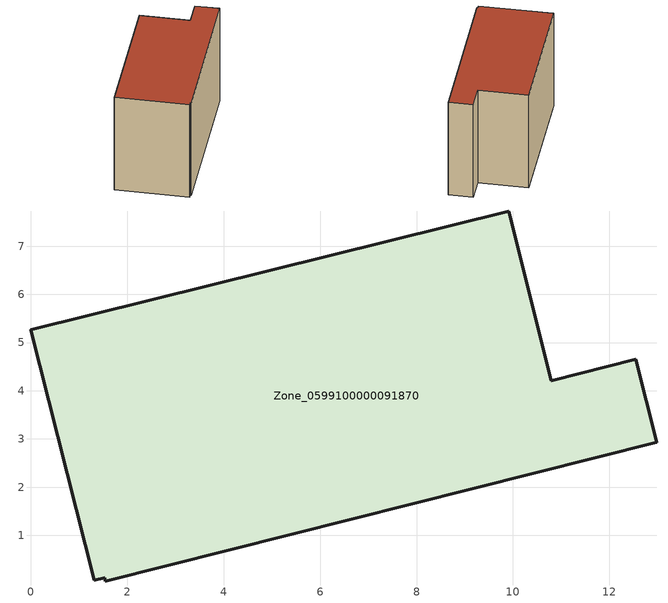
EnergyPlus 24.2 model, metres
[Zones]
Zone_0599100000091870
 floor ground (C_G): 1.53,0.12 1.31,0.07 0,5.26 9.91,7.73 10.8,4.21 12.55,4.65 12.98,2.93 1.54,0.05 z0
 wall outside (C_F): 12.98,2.93 12.55,4.65 10.8,4.21 9.91,7.73 0,5.26 1.31,0.07 1.53,0.12 1.54,0.05 12.98,2.93 z0:7.9
 roof outside (C_R): 1.53,0.12 1.54,0.05 12.98,2.93 12.55,4.65 10.8,4.21 9.91,7.73 0,5.26 1.31,0.07 z7.9
[BUILDING]
Pand.0599100000091870: North Axis=0; Terrain=City; Loads Convergence Tolerance Value=0.04; Temperature Convergence Tolerance Value=0.4; Solar Distribution=FullExterior; Maximum Number of Warmup Days=25; Minimum Number of Warmup Days=1
[Site:Location]
Rotterdam.The.Hague.AP_ZH_NLD Design_Conditions: Latitude=51.96; Longitude=4.45; Time Zone=1; Elevation=-4.5
[SITE:GROUNDTEMPERATURE:BUILDINGSURFACE]
18, 18, 18, 18, 18, 18, 18, 18, 18, 18, 18, 18
[MATERIAL] Thermal Absorptance=0.9; Solar Absorptance=0.7; Visible Absorptance=0.7
Name | Roughness | Thickness | Conductivity | Density | Specific Heat
G.TI.1975-1991 | MediumSmooth | 0.15 | 0.288461 | 540 | 1210
F.TI.1975-1991 | Rough | 0.3 | 0.230769 | 1920 | 840
R.TI.1975-1991 | MediumRough | 0.2 | 0.153846 | 1500 | 1000
[CONSTRUCTION]
C_G: G.TI.1975-1991
C_F: F.TI.1975-1991
C_R: R.TI.1975-1991
[ZONE]
Zone_0599100000091870: Type=1; Multiplier=1; Ceiling Height=Autocalculate; Volume=Autocalculate; Floor Area=autocalculate; Part of Total Floor Area=Yes
[ZONEINFILTRATION:DESIGNFLOWRATE]
Infil_Zone_0599100000091870: Zone or ZoneList or Space or SpaceList=Zone_0599100000091870; Schedule=AlwaysOn; Design Flow Rate Calculation Method=Flow/Area; Flow Rate per Floor Area=0.003; Constant Term Coefficient=1; Temperature Term Coefficient=0; Velocity Term Coefficient=0; Velocity Squared Term Coefficient=0
[HVACTEMPLATE:ZONE:IDEALLOADSAIRSYSTEM]
Zone_0599100000091870: Maximum Heating Supply Air Temperature=50; Minimum Cooling Supply Air Temperature=13; Maximum Heating Supply Air Humidity Ratio=0.0156; Minimum Cooling Supply Air Humidity Ratio=0.0077; Heating Limit=NoLimit; Cooling Limit=NoLimit; Dehumidification Control Type=ConstantSensibleHeatRatio; Cooling Sensible Heat Ratio=0.7; Dehumidification Setpoint=60; Humidification Control Type=None; Humidification Setpoint=30; Outdoor Air Method=None; Outdoor Air Flow Rate per Person=0.00944; Outdoor Air Flow Rate per Zone Floor Area=0; Outdoor Air Flow Rate per Zone=0; Demand Controlled Ventilation Type=None; Outdoor Air Economizer Type=NoEconomizer; Heat Recovery Type=None; Sensible Heat Recovery Effectiveness=0.7; Latent Heat Recovery Effectiveness=0.65
[ZONECONTROL:THERMOSTAT]
ThermostatControl_Zone_0599100000091870: Zone or ZoneList=Zone_0599100000091870; Control Type Schedule=DualSetpointControlType; Control 1=Thermostat_Zone_0599100000091870; Temperature Difference Between Cutout And Setpoint=0
[THERMOSTATSETPOINT:DUALSETPOINT]
Thermostat_Zone_0599100000091870: Heating Setpoint Temperature Schedule=HeatingSetpoint_Zone_0599100000091870; Cooling Setpoint Temperature Schedule=CoolingSetpoint_Zone_0599100000091870
[SCHEDULE:COMPACT]
HeatingSetpoint_Zone_0599100000091870: Through: 12/31, For: AllDays, Until: 24:00, 21
CoolingSetpoint_Zone_0599100000091870: Through: 12/31, For: AllDays, Until: 24:00, 24
DualSetpointControlType: Through: 12/31, For: AllDays, Until: 24:00, 4
AlwaysOn: Through: 12/31, For: AllDays, Until: 24:00, 1
